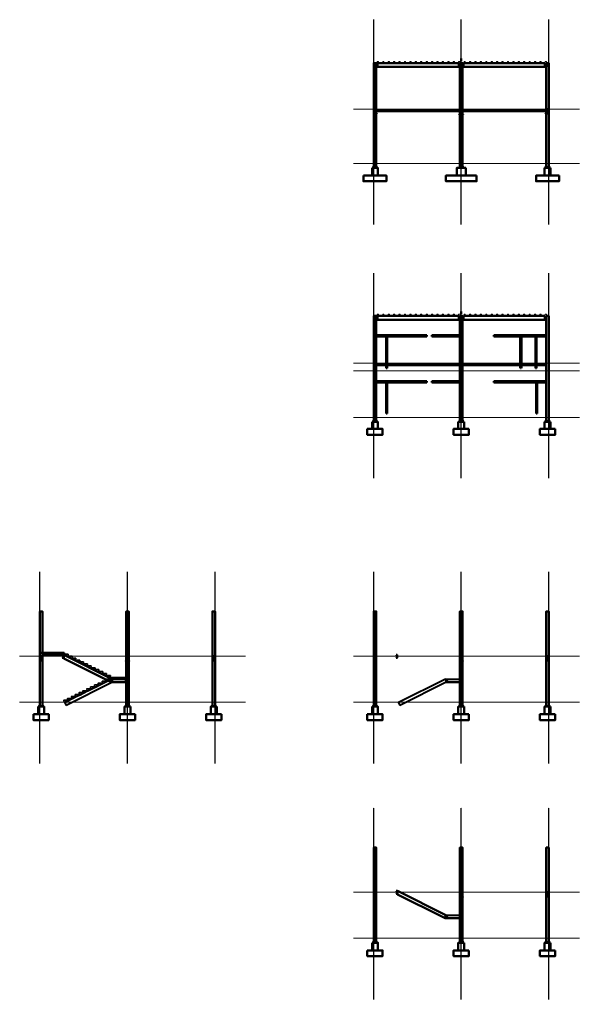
# Model space of a CAD drawing. Header units: millimetres. Extents: x 1117013 to 3394463, y -717780 to -102922.
# Drawn here: x 1215096 to 1258881, y -717780 to -641102 of the extents above; entities that cross this region are included whole.
import ezdxf

# ---------------------------------------------------------------- set-up
doc = ezdxf.new("R2010")
doc.units = ezdxf.units.MM
doc.linetypes.add('невидимая', pattern=[3.65, 2.5, -1.15])
doc.linetypes.add('осевая', pattern=[18.05, 14.6, -1.15, 1.15, -1.15])
for name, color, linetype, lineweight in [('0003-Основная тонкая 0.13', 9, 'Continuous', 13), ('0004-Осевая', 4, 'осевая', 25), ('0006-Невидимый контур', 8, 'невидимая', 13), ('01-Основная толстая', 7, 'Continuous', 50), ('Лестницы', 7, 'Continuous', 18), ('Перекрытие', 7, 'Continuous', 18), ('СО_10_лестница', 150, 'Continuous', 50), ('СО_10_фундаменты', 7, 'Continuous', 50), ('СО_20_балки', 7, 'Continuous', 50), ('СО_20_связи', 7, 'Continuous', 50), ('СО_20_фахверки', 7, 'Continuous', 50), ('СО_40_прогоны', 7, 'Continuous', 50), ('СО_50_распорки', 7, 'Continuous', 50), ('Стены внутренние', 7, 'Continuous', 18), ('Стены штриховка', 7, 'Continuous', 18)]:
    doc.layers.add(name, color=color, linetype=linetype, lineweight=lineweight)

# ---------------------------------------------------------------- blocks, each defined once
blk = doc.blocks.new('APF135500')
for p, q in [((-125, 326), (-125, 340)), ((-125, 340), (125, 340)), ((-26, 326), (-125, 326)), ((-125, 0), (-125, 14)), ((-125, 14), (-26, 14)), ((125, 0), (-125, 0)), ((-6, 34), (-6, 306)), ((6, 34), (6, 306)), ((125, 326), (26, 326)), ((26, 14), (125, 14)), ((125, 340), (125, 326)), ((125, 14), (125, 0))]:
    blk.add_line(p, q)
for centre, start, end in [((-26, 306), 0, 90), ((-26, 34), 270, 0), ((26, 306), 90, 180), ((26, 34), 180, 270)]:
    blk.add_arc(centre, 20, start, end)
blk.add_point((0, 170))
blk = doc.blocks.new('APF136500')
for p, q in [((-149.5, 370.5), (-149.5, 383)), ((-149.5, 383), (149.5, 383)), ((-28, 370.5), (-149.5, 370.5)), ((-149.5, 0), (-149.5, 12.5)), ((-149.5, 12.5), (-28, 12.5)), ((149.5, 0), (-149.5, 0)), ((-6, 34.5), (-6, 348.5)), ((6, 34.5), (6, 348.5)), ((149.5, 370.5), (28, 370.5)), ((28, 12.5), (149.5, 12.5)), ((149.5, 383), (149.5, 370.5)), ((149.5, 12.5), (149.5, 0))]:
    blk.add_line(p, q)
for centre, start, end in [((-28, 348.5), 0, 90), ((-28, 34.5), 270, 0), ((28, 348.5), 90, 180), ((28, 34.5), 180, 270)]:
    blk.add_arc(centre, 22, start, end)
blk.add_point((0, 191.5))
blk = doc.blocks.new('CF415500')
at = {"lineweight": 50}
for p, q in [((0, 0), (0, 240)), ((0, 240), (90, 240)), ((90, 0), (0, 0)), ((12, 22.5), (12, 217.5)), ((86, 228), (22.5, 228)), ((86, 12), (22.5, 12)), ((90, 240), (90, 232)), ((90, 8), (90, 0))]:
    blk.add_line(p, q, dxfattribs=at)
for centre, radius, start, end in [((22.5, 217.5), 10.5, 90, 180), ((22.5, 22.5), 10.5, 180, 270), ((86, 232), 4, 270, 0), ((86, 8), 4, 0, 90)]:
    blk.add_arc(centre, radius, start, end, dxfattribs=at)
blk = doc.blocks.new('A$C193924F6')
at = {"layer": 'СО_10_лестница', "lineweight": 35}
for p, q in [((-240, 364), (-258, 327)), ((-258, 327), (36, 180)), ((-234, 367), (92, 367)), ((55, 219), (36, 180)), ((92, 222), (61, 222)), ((92, 367), (98, 367)), ((117, 343), (92, 222))]:
    blk.add_line(p, q, dxfattribs=at)
for centre, radius, start, end in [((-234, 361), 6, 90, 153.43495), ((61, 216), 6, 90, 153.43495), ((98, 347), 20, 348.31063, 90)]:
    blk.add_arc(centre, radius, start, end, dxfattribs=at)
blk = doc.blocks.new('CF411500')
for p, q in [((0, 0), (0, 200)), ((0, 200), (76, 200)), ((76, 0), (0, 0)), ((12, 21.5), (12, 178.5)), ((72, 188), (21.5, 188)), ((72, 12), (21.5, 12)), ((76, 200), (76, 192)), ((76, 8), (76, 0))]:
    blk.add_line(p, q)
for centre, radius, start, end in [((21.5, 178.5), 9.5, 90, 180), ((21.5, 21.5), 9.5, 180, 270), ((72, 192), 4, 270, 0), ((72, 8), 4, 0, 90)]:
    blk.add_arc(centre, radius, start, end)
blk = doc.blocks.new('APF138500')
for p, q in [((-150, 422), (-150, 440)), ((-150, 440), (150, 440)), ((-30, 422), (-150, 422)), ((-150, 0), (-150, 18)), ((-150, 18), (-30, 18)), ((150, 0), (-150, 0)), ((-6, 42), (-6, 398)), ((6, 42), (6, 398)), ((150, 422), (30, 422)), ((30, 18), (150, 18)), ((150, 440), (150, 422)), ((150, 18), (150, 0))]:
    blk.add_line(p, q)
for centre, start, end in [((-30, 398), 0, 90), ((-30, 42), 270, 0), ((30, 398), 90, 180), ((30, 42), 180, 270)]:
    blk.add_arc(centre, 24, start, end)
blk.add_point((0, 220))
blk = doc.blocks.new('TPRF1369500')
for p, q in [((0, 9.6), (0, 110.4)), ((4, 9.6), (4, 110.4)), ((9.6, 120), (110.4, 120)), ((9.6, 116), (110.4, 116)), ((110.4, 4), (9.6, 4)), ((110.4, 0), (9.6, 0)), ((116, 9.6), (116, 110.4)), ((120, 9.6), (120, 110.4))]:
    blk.add_line(p, q)
for centre, radius, start, end in [((9.6, 110.4), 9.6, 90, 180), ((9.6, 9.6), 9.6, 180, 270), ((9.6, 110.4), 5.6, 90, 180), ((9.6, 9.6), 5.6, 180, 270), ((110.4, 110.4), 9.6, 0, 90), ((110.4, 110.4), 5.6, 0, 90), ((110.4, 9.6), 5.6, 270, 0), ((110.4, 9.6), 9.6, 270, 0)]:
    blk.add_arc(centre, radius, start, end)

msp = doc.modelspace()

# ---------------------------------------------------------------- linework, layer by layer
at = {"color": 7, "lineweight": 50}
for points in [[(1218543.6154, -691088.2983), (1218543.6154, -690819.9701), (1222334.895, -692715.6099)], [(1218543.6154, -691088.2983), (1222053.3149, -692843.148)], [(1222053.3149, -692843.148), (1222278.2386, -692955.6099), (1222365.0475, -692955.6099)], [(1222334.895, -692715.6099), (1222278.2386, -692955.6099)], [(1222365.0475, -692955.6099), (1223421.6431, -692955.6099)], [(1222365.0475, -692955.6099), (1223421.6431, -692955.6099)], [(1248473.0789, -692955.6099), (1249529.6745, -692955.6099)], [(1244651.6468, -709559.8448), (1244651.6468, -709291.5167), (1248442.9264, -711187.1564)], [(1244651.6468, -709559.8448), (1248161.3464, -711314.6946)], [(1248161.3464, -711314.6946), (1248386.2701, -711427.1564), (1248473.0789, -711427.1564)], [(1248442.9264, -711187.1564), (1248386.2701, -711427.1564)], [(1248473.0789, -711427.1564), (1249529.6745, -711427.1564)]]:
    msp.add_lwpolyline(points, dxfattribs=at)
at = {"layer": '0003-Основная тонкая 0.13'}
for points in [[(1241203.7581, -648103.7092), (1258880.828, -648103.7092)], [(1241203.7581, -652353.7092), (1258880.828, -652353.7092)], [(1241203.7581, -667986.3583), (1258880.828, -667986.3583)], [(1241203.7581, -668590.5721), (1258880.828, -668590.5721)], [(1241203.7581, -672236.3583), (1258880.828, -672236.3583)], [(1215095.7266, -690920.6099), (1232772.7966, -690920.6099)], [(1241203.7581, -690920.6099), (1258880.828, -690920.6099)], [(1215095.7266, -694520.6099), (1232772.7966, -694520.6099)], [(1241203.7581, -694520.6099), (1258880.828, -694520.6099)], [(1241203.7581, -709392.1564), (1258880.828, -709392.1564)], [(1241203.7581, -712992.1564), (1258880.828, -712992.1564)]]:
    msp.add_lwpolyline(points, dxfattribs=at)
at = {"layer": '0004-Осевая'}
for points in [[(1242789.6745, -657141.2037), (1242789.6745, -641102.1589)], [(1249639.6745, -657141.2037), (1249639.6745, -641102.1589)], [(1256489.6745, -657141.2037), (1256489.6745, -641102.1589)], [(1242789.6745, -676978.0666), (1242789.6745, -660939.0218)], [(1249639.6745, -676978.0666), (1249639.6745, -660939.0218)], [(1256489.6745, -676978.0666), (1256489.6745, -660939.0218)], [(1216681.6431, -699308.1044), (1216681.6431, -684306.6752)], [(1223531.6431, -699308.1044), (1223531.6431, -684306.6752)], [(1230381.6431, -699308.1044), (1230381.6431, -684306.6752)], [(1242789.6745, -699308.1044), (1242789.6745, -684306.6752)], [(1249639.6745, -699308.1044), (1249639.6745, -684306.6752)], [(1256489.6745, -699308.1044), (1256489.6745, -684306.6752)], [(1242789.6745, -717779.651), (1242789.6745, -702778.2217)], [(1249639.6745, -717779.651), (1249639.6745, -702778.2217)], [(1256489.6745, -717779.651), (1256489.6745, -702778.2217)]]:
    msp.add_lwpolyline(points, dxfattribs=at)
at = {"layer": '0006-Невидимый контур', "lineweight": 40}
for points in [[(1223421.6431, -692749.3308), (1223421.6431, -692919.3308)], [(1223445.6431, -692749.3308), (1223445.6431, -692919.3308)], [(1249529.6745, -692749.3308), (1249529.6745, -692919.3308)], [(1249553.6745, -692749.3308), (1249553.6745, -692919.3308)], [(1249529.6745, -711220.8774), (1249529.6745, -711390.8774)], [(1249553.6745, -711220.8774), (1249553.6745, -711390.8774)]]:
    msp.add_lwpolyline(points, dxfattribs=at)
at = {"layer": '01-Основная толстая'}
for points in [[(1242789.6745, -652653.7092), (1242789.6745, -644508.7336), (1242989.6745, -644508.7336), (1242989.6745, -652653.7092), (1242789.6745, -652653.7092)], [(1249539.6745, -652653.7092), (1249539.6745, -644508.7336), (1249739.6745, -644508.7336), (1249739.6745, -652653.7092), (1249539.6745, -652653.7092)], [(1256289.6745, -652653.7092), (1256289.6745, -644508.7336), (1256489.6745, -644508.7336), (1256489.6745, -652653.7092), (1256289.6745, -652653.7092)], [(1242689.6745, -652653.7092), (1243089.6745, -652653.7092)], [(1249439.6745, -652653.7092), (1249839.6745, -652653.7092)], [(1256189.6745, -652653.7092), (1256589.6745, -652653.7092)], [(1242789.6745, -672536.3583), (1242789.6745, -664286.3827), (1242989.6745, -664286.3827), (1242989.6745, -672536.3583), (1242789.6745, -672536.3583)], [(1249539.6745, -672536.3583), (1249539.6745, -664286.3827), (1249739.6745, -664286.3827), (1249739.6745, -672536.3583), (1249539.6745, -672536.3583)], [(1256289.6745, -672536.3583), (1256289.6745, -664286.3827), (1256489.6745, -664286.3827), (1256489.6745, -672536.3583), (1256289.6745, -672536.3583)], [(1242689.6745, -672536.3583), (1243089.6745, -672536.3583)], [(1249439.6745, -672536.3583), (1249839.6745, -672536.3583)], [(1256189.6745, -672536.3583), (1256589.6745, -672536.3583)], [(1216681.6431, -694820.6099), (1216681.6431, -687421.6277), (1216881.6431, -687421.6277), (1216881.6431, -694820.6099), (1216681.6431, -694820.6099)], [(1223431.6431, -694820.6099), (1223431.6431, -687421.6277), (1223631.6431, -687421.6277), (1223631.6431, -694820.6099), (1223431.6431, -694820.6099)], [(1230181.6431, -694820.6099), (1230181.6431, -687421.6277), (1230381.6431, -687421.6277), (1230381.6431, -694820.6099), (1230181.6431, -694820.6099)], [(1242789.6745, -694820.6099), (1242789.6745, -687421.6277), (1242989.6745, -687421.6277), (1242989.6745, -694820.6099), (1242789.6745, -694820.6099)], [(1249539.6745, -694820.6099), (1249539.6745, -687421.6277), (1249739.6745, -687421.6277), (1249739.6745, -694820.6099), (1249539.6745, -694820.6099)], [(1256289.6745, -694820.6099), (1256289.6745, -687421.6277), (1256489.6745, -687421.6277), (1256489.6745, -694820.6099), (1256289.6745, -694820.6099)], [(1216581.6431, -694820.6099), (1216981.6431, -694820.6099)], [(1223331.6431, -694820.6099), (1223731.6431, -694820.6099)], [(1230081.6431, -694820.6099), (1230481.6431, -694820.6099)], [(1242689.6745, -694820.6099), (1243089.6745, -694820.6099)], [(1249439.6745, -694820.6099), (1249839.6745, -694820.6099)], [(1256189.6745, -694820.6099), (1256589.6745, -694820.6099)], [(1242789.6745, -713292.1564), (1242789.6745, -705893.1743), (1242989.6745, -705893.1743), (1242989.6745, -713292.1564), (1242789.6745, -713292.1564)], [(1249539.6745, -713292.1564), (1249539.6745, -705893.1743), (1249739.6745, -705893.1743), (1249739.6745, -713292.1564), (1249539.6745, -713292.1564)], [(1256289.6745, -713292.1564), (1256289.6745, -705893.1743), (1256489.6745, -705893.1743), (1256489.6745, -713292.1564), (1256289.6745, -713292.1564)], [(1242689.6745, -713292.1564), (1243089.6745, -713292.1564)], [(1249439.6745, -713292.1564), (1249839.6745, -713292.1564)], [(1256189.6745, -713292.1564), (1256589.6745, -713292.1564)]]:
    msp.add_lwpolyline(points, dxfattribs=at)
at = {"layer": 'Лестницы', "lineweight": 40}
for points in [[(1223492.6492, -692749.3308), (1223385.4906, -692749.3308), (1223385.4906, -692919.3308), (1223492.6492, -692919.3308), (1223492.6492, -692749.3308)], [(1223421.6431, -692715.6099), (1223421.6431, -692749.3308)], [(1223445.6431, -692727.6099), (1223445.6431, -692749.3308)], [(1249600.6806, -692749.3308), (1249493.522, -692749.3308), (1249493.522, -692919.3308), (1249600.6806, -692919.3308), (1249600.6806, -692749.3308)], [(1249529.6745, -692715.6099), (1249529.6745, -692749.3308)], [(1249553.6745, -692727.6099), (1249553.6745, -692749.3308)], [(1249600.6806, -711220.8774), (1249493.522, -711220.8774), (1249493.522, -711390.8774), (1249600.6806, -711390.8774), (1249600.6806, -711220.8774)], [(1249529.6745, -711187.1564), (1249529.6745, -711220.8774)], [(1249553.6745, -711199.1564), (1249553.6745, -711220.8774)]]:
    msp.add_lwpolyline(points, dxfattribs=at)
at = {"layer": 'Перекрытие', "lineweight": 18}
for p, q in [((1242787.1757, -644498.7336), (1243031.1757, -644498.7336)), ((1243031.1757, -644498.7336), (1243071.1757, -644378.7153)), ((1243071.1757, -644378.7153), (1243171.1757, -644378.7153)), ((1243171.1757, -644378.7153), (1243211.1757, -644498.7336)), ((1243211.1757, -644498.7336), (1243455.1757, -644498.7336)), ((1243455.1757, -644498.7336), (1243495.1757, -644378.7153)), ((1243495.1757, -644378.7153), (1243595.1757, -644378.7153)), ((1243595.1757, -644378.7153), (1243635.1757, -644498.7336)), ((1243635.1757, -644498.7336), (1243879.1757, -644498.7336)), ((1243879.1757, -644498.7336), (1243919.1757, -644378.7153)), ((1243919.1757, -644378.7153), (1244019.1757, -644378.7153)), ((1244019.1757, -644378.7153), (1244059.1757, -644498.7336)), ((1244059.1757, -644498.7336), (1244303.1757, -644498.7336)), ((1244303.1757, -644498.7336), (1244343.1757, -644378.7153)), ((1244343.1757, -644378.7153), (1244443.1757, -644378.7153)), ((1244443.1757, -644378.7153), (1244483.1757, -644498.7336)), ((1244483.1757, -644498.7336), (1244727.1757, -644498.7336)), ((1244727.1757, -644498.7336), (1244767.1757, -644378.7153)), ((1244767.1757, -644378.7153), (1244867.1757, -644378.7153)), ((1244867.1757, -644378.7153), (1244907.1757, -644498.7336)), ((1244907.1757, -644498.7336), (1245151.1757, -644498.7336)), ((1245151.1757, -644498.7336), (1245191.1757, -644378.7153)), ((1245191.1757, -644378.7153), (1245291.1757, -644378.7153)), ((1245291.1757, -644378.7153), (1245331.1757, -644498.7336)), ((1245331.1757, -644498.7336), (1245575.1757, -644498.7336)), ((1245575.1757, -644498.7336), (1245615.1757, -644378.7153)), ((1245615.1757, -644378.7153), (1245715.1757, -644378.7153)), ((1245715.1757, -644378.7153), (1245755.1757, -644498.7336)), ((1245755.1757, -644498.7336), (1245999.1757, -644498.7336)), ((1245999.1757, -644498.7336), (1246039.1757, -644378.7153)), ((1246039.1757, -644378.7153), (1246139.1757, -644378.7153)), ((1246139.1757, -644378.7153), (1246179.1757, -644498.7336)), ((1246179.1757, -644498.7336), (1246423.1757, -644498.7336)), ((1246423.1757, -644498.7336), (1246463.1757, -644378.7153)), ((1246463.1757, -644378.7153), (1246563.1757, -644378.7153)), ((1246563.1757, -644378.7153), (1246603.1757, -644498.7336)), ((1246603.1757, -644498.7336), (1246847.1757, -644498.7336)), ((1246847.1757, -644498.7336), (1246887.1757, -644378.7153)), ((1246887.1757, -644378.7153), (1246987.1757, -644378.7153)), ((1246987.1757, -644378.7153), (1247027.1757, -644498.7336)), ((1247027.1757, -644498.7336), (1247271.1757, -644498.7336)), ((1247271.1757, -644498.7336), (1247311.1757, -644378.7153)), ((1247311.1757, -644378.7153), (1247411.1757, -644378.7153)), ((1247411.1757, -644378.7153), (1247451.1757, -644498.7336)), ((1247451.1757, -644498.7336), (1247695.1757, -644498.7336)), ((1247695.1757, -644498.7336), (1247735.1757, -644378.7153)), ((1247735.1757, -644378.7153), (1247835.1757, -644378.7153)), ((1247835.1757, -644378.7153), (1247875.1757, -644498.7336)), ((1247875.1757, -644498.7336), (1248119.1757, -644498.7336)), ((1248119.1757, -644498.7336), (1248159.1757, -644378.7153)), ((1248159.1757, -644378.7153), (1248259.1757, -644378.7153)), ((1248259.1757, -644378.7153), (1248299.1757, -644498.7336)), ((1248299.1757, -644498.7336), (1248543.1757, -644498.7336)), ((1248543.1757, -644498.7336), (1248583.1757, -644378.7153)), ((1248583.1757, -644378.7153), (1248683.1757, -644378.7153)), ((1248683.1757, -644378.7153), (1248723.1757, -644498.7336)), ((1248723.1757, -644498.7336), (1248967.1757, -644498.7336)), ((1248967.1757, -644498.7336), (1249007.1757, -644378.7153)), ((1249007.1757, -644378.7153), (1249107.1757, -644378.7153)), ((1249107.1757, -644378.7153), (1249147.1757, -644498.7336)), ((1249147.1757, -644498.7336), (1249391.1757, -644498.7336)), ((1249391.1757, -644498.7336), (1249431.1757, -644378.7153)), ((1249431.1757, -644378.7153), (1249531.1757, -644378.7153)), ((1249531.1757, -644378.7153), (1249571.1757, -644498.7336)), ((1249571.1757, -644498.7336), (1249815.1757, -644498.7336)), ((1249815.1757, -644498.7336), (1249855.1757, -644378.7153)), ((1249855.1757, -644378.7153), (1249955.1757, -644378.7153)), ((1249955.1757, -644378.7153), (1249995.1757, -644498.7336)), ((1249995.1757, -644498.7336), (1250239.1757, -644498.7336)), ((1250239.1757, -644498.7336), (1250279.1757, -644378.7153)), ((1250279.1757, -644378.7153), (1250379.1757, -644378.7153)), ((1250379.1757, -644378.7153), (1250419.1757, -644498.7336)), ((1250419.1757, -644498.7336), (1250663.1757, -644498.7336)), ((1250663.1757, -644498.7336), (1250703.1757, -644378.7153)), ((1250703.1757, -644378.7153), (1250803.1757, -644378.7153)), ((1250803.1757, -644378.7153), (1250843.1757, -644498.7336)), ((1250843.1757, -644498.7336), (1251087.1757, -644498.7336)), ((1251087.1757, -644498.7336), (1251127.1757, -644378.7153)), ((1251127.1757, -644378.7153), (1251227.1757, -644378.7153)), ((1251227.1757, -644378.7153), (1251267.1757, -644498.7336)), ((1251267.1757, -644498.7336), (1251511.1757, -644498.7336)), ((1251511.1757, -644498.7336), (1251551.1757, -644378.7153)), ((1251551.1757, -644378.7153), (1251651.1757, -644378.7153)), ((1251651.1757, -644378.7153), (1251691.1757, -644498.7336)), ((1251691.1757, -644498.7336), (1251935.1757, -644498.7336)), ((1251935.1757, -644498.7336), (1251975.1757, -644378.7153)), ((1251975.1757, -644378.7153), (1252075.1757, -644378.7153)), ((1252075.1757, -644378.7153), (1252115.1757, -644498.7336)), ((1252115.1757, -644498.7336), (1252359.1757, -644498.7336)), ((1252359.1757, -644498.7336), (1252399.1757, -644378.7153)), ((1252399.1757, -644378.7153), (1252499.1757, -644378.7153)), ((1252499.1757, -644378.7153), (1252539.1757, -644498.7336)), ((1252539.1757, -644498.7336), (1252783.1757, -644498.7336)), ((1252783.1757, -644498.7336), (1252823.1757, -644378.7153)), ((1252823.1757, -644378.7153), (1252923.1757, -644378.7153)), ((1252923.1757, -644378.7153), (1252963.1757, -644498.7336)), ((1252963.1757, -644498.7336), (1253207.1757, -644498.7336)), ((1253207.1757, -644498.7336), (1253247.1757, -644378.7153)), ((1253247.1757, -644378.7153), (1253347.1757, -644378.7153)), ((1253347.1757, -644378.7153), (1253387.1757, -644498.7336)), ((1253387.1757, -644498.7336), (1253631.1757, -644498.7336)), ((1253631.1757, -644498.7336), (1253671.1757, -644378.7153)), ((1253671.1757, -644378.7153), (1253771.1757, -644378.7153)), ((1253771.1757, -644378.7153), (1253811.1757, -644498.7336)), ((1253811.1757, -644498.7336), (1254055.1757, -644498.7336)), ((1254055.1757, -644498.7336), (1254095.1757, -644378.7153)), ((1254095.1757, -644378.7153), (1254195.1757, -644378.7153)), ((1254195.1757, -644378.7153), (1254235.1757, -644498.7336)), ((1254235.1757, -644498.7336), (1254479.1757, -644498.7336)), ((1254479.1757, -644498.7336), (1254519.1757, -644378.7153)), ((1254519.1757, -644378.7153), (1254619.1757, -644378.7153)), ((1254619.1757, -644378.7153), (1254659.1757, -644498.7336)), ((1254659.1757, -644498.7336), (1254903.1757, -644498.7336)), ((1254903.1757, -644498.7336), (1254943.1757, -644378.7153)), ((1254943.1757, -644378.7153), (1255043.1757, -644378.7153)), ((1255043.1757, -644378.7153), (1255083.1757, -644498.7336)), ((1255083.1757, -644498.7336), (1255327.1757, -644498.7336)), ((1255327.1757, -644498.7336), (1255367.1757, -644378.7153)), ((1255367.1757, -644378.7153), (1255467.1757, -644378.7153)), ((1255467.1757, -644378.7153), (1255507.1757, -644498.7336)), ((1255507.1757, -644498.7336), (1255751.1757, -644498.7336)), ((1255751.1757, -644498.7336), (1255791.1757, -644378.7153)), ((1255791.1757, -644378.7153), (1255891.1757, -644378.7153)), ((1255891.1757, -644378.7153), (1255931.1757, -644498.7336)), ((1255931.1757, -644498.7336), (1256175.1757, -644498.7336)), ((1256175.1757, -644498.7336), (1256215.1757, -644378.7153)), ((1256215.1757, -644378.7153), (1256315.1757, -644378.7153)), ((1256315.1757, -644378.7153), (1256355.1757, -644498.7336)), ((1256355.1757, -644498.7336), (1256439.1757, -644498.7336)), ((1242787.1757, -664276.3827), (1243031.1757, -664276.3827)), ((1243031.1757, -664276.3827), (1243071.1757, -664156.3644)), ((1243071.1757, -664156.3644), (1243171.1757, -664156.3644)), ((1243171.1757, -664156.3644), (1243211.1757, -664276.3827)), ((1243211.1757, -664276.3827), (1243455.1757, -664276.3827)), ((1243455.1757, -664276.3827), (1243495.1757, -664156.3644)), ((1243495.1757, -664156.3644), (1243595.1757, -664156.3644)), ((1243595.1757, -664156.3644), (1243635.1757, -664276.3827)), ((1243635.1757, -664276.3827), (1243879.1757, -664276.3827)), ((1243879.1757, -664276.3827), (1243919.1757, -664156.3644)), ((1243919.1757, -664156.3644), (1244019.1757, -664156.3644)), ((1244019.1757, -664156.3644), (1244059.1757, -664276.3827)), ((1244059.1757, -664276.3827), (1244303.1757, -664276.3827)), ((1244303.1757, -664276.3827), (1244343.1757, -664156.3644)), ((1244343.1757, -664156.3644), (1244443.1757, -664156.3644)), ((1244443.1757, -664156.3644), (1244483.1757, -664276.3827)), ((1244483.1757, -664276.3827), (1244727.1757, -664276.3827)), ((1244727.1757, -664276.3827), (1244767.1757, -664156.3644)), ((1244767.1757, -664156.3644), (1244867.1757, -664156.3644)), ((1244867.1757, -664156.3644), (1244907.1757, -664276.3827)), ((1244907.1757, -664276.3827), (1245151.1757, -664276.3827)), ((1245151.1757, -664276.3827), (1245191.1757, -664156.3644)), ((1245191.1757, -664156.3644), (1245291.1757, -664156.3644)), ((1245291.1757, -664156.3644), (1245331.1757, -664276.3827)), ((1245331.1757, -664276.3827), (1245575.1757, -664276.3827)), ((1245575.1757, -664276.3827), (1245615.1757, -664156.3644)), ((1245615.1757, -664156.3644), (1245715.1757, -664156.3644)), ((1245715.1757, -664156.3644), (1245755.1757, -664276.3827)), ((1245755.1757, -664276.3827), (1245999.1757, -664276.3827)), ((1245999.1757, -664276.3827), (1246039.1757, -664156.3644)), ((1246039.1757, -664156.3644), (1246139.1757, -664156.3644)), ((1246139.1757, -664156.3644), (1246179.1757, -664276.3827)), ((1246179.1757, -664276.3827), (1246423.1757, -664276.3827)), ((1246423.1757, -664276.3827), (1246463.1757, -664156.3644)), ((1246463.1757, -664156.3644), (1246563.1757, -664156.3644)), ((1246563.1757, -664156.3644), (1246603.1757, -664276.3827)), ((1246603.1757, -664276.3827), (1246847.1757, -664276.3827)), ((1246847.1757, -664276.3827), (1246887.1757, -664156.3644)), ((1246887.1757, -664156.3644), (1246987.1757, -664156.3644)), ((1246987.1757, -664156.3644), (1247027.1757, -664276.3827)), ((1247027.1757, -664276.3827), (1247271.1757, -664276.3827)), ((1247271.1757, -664276.3827), (1247311.1757, -664156.3644)), ((1247311.1757, -664156.3644), (1247411.1757, -664156.3644)), ((1247411.1757, -664156.3644), (1247451.1757, -664276.3827)), ((1247451.1757, -664276.3827), (1247695.1757, -664276.3827)), ((1247695.1757, -664276.3827), (1247735.1757, -664156.3644)), ((1247735.1757, -664156.3644), (1247835.1757, -664156.3644)), ((1247835.1757, -664156.3644), (1247875.1757, -664276.3827)), ((1247875.1757, -664276.3827), (1248119.1757, -664276.3827)), ((1248119.1757, -664276.3827), (1248159.1757, -664156.3644)), ((1248159.1757, -664156.3644), (1248259.1757, -664156.3644)), ((1248259.1757, -664156.3644), (1248299.1757, -664276.3827)), ((1248299.1757, -664276.3827), (1248543.1757, -664276.3827)), ((1248543.1757, -664276.3827), (1248583.1757, -664156.3644)), ((1248583.1757, -664156.3644), (1248683.1757, -664156.3644)), ((1248683.1757, -664156.3644), (1248723.1757, -664276.3827)), ((1248723.1757, -664276.3827), (1248967.1757, -664276.3827)), ((1248967.1757, -664276.3827), (1249007.1757, -664156.3644)), ((1249007.1757, -664156.3644), (1249107.1757, -664156.3644)), ((1249107.1757, -664156.3644), (1249147.1757, -664276.3827)), ((1249147.1757, -664276.3827), (1249391.1757, -664276.3827)), ((1249391.1757, -664276.3827), (1249431.1757, -664156.3644)), ((1249431.1757, -664156.3644), (1249531.1757, -664156.3644)), ((1249531.1757, -664156.3644), (1249571.1757, -664276.3827)), ((1249571.1757, -664276.3827), (1249815.1757, -664276.3827)), ((1249815.1757, -664276.3827), (1249855.1757, -664156.3644)), ((1249855.1757, -664156.3644), (1249955.1757, -664156.3644)), ((1249955.1757, -664156.3644), (1249995.1757, -664276.3827)), ((1249995.1757, -664276.3827), (1250239.1757, -664276.3827)), ((1250239.1757, -664276.3827), (1250279.1757, -664156.3644)), ((1250279.1757, -664156.3644), (1250379.1757, -664156.3644)), ((1250379.1757, -664156.3644), (1250419.1757, -664276.3827)), ((1250419.1757, -664276.3827), (1250663.1757, -664276.3827)), ((1250663.1757, -664276.3827), (1250703.1757, -664156.3644)), ((1250703.1757, -664156.3644), (1250803.1757, -664156.3644)), ((1250803.1757, -664156.3644), (1250843.1757, -664276.3827)), ((1250843.1757, -664276.3827), (1251087.1757, -664276.3827)), ((1251087.1757, -664276.3827), (1251127.1757, -664156.3644)), ((1251127.1757, -664156.3644), (1251227.1757, -664156.3644)), ((1251227.1757, -664156.3644), (1251267.1757, -664276.3827)), ((1251267.1757, -664276.3827), (1251511.1757, -664276.3827)), ((1251511.1757, -664276.3827), (1251551.1757, -664156.3644)), ((1251551.1757, -664156.3644), (1251651.1757, -664156.3644)), ((1251651.1757, -664156.3644), (1251691.1757, -664276.3827)), ((1251691.1757, -664276.3827), (1251935.1757, -664276.3827)), ((1251935.1757, -664276.3827), (1251975.1757, -664156.3644)), ((1251975.1757, -664156.3644), (1252075.1757, -664156.3644)), ((1252075.1757, -664156.3644), (1252115.1757, -664276.3827)), ((1252115.1757, -664276.3827), (1252359.1757, -664276.3827)), ((1252359.1757, -664276.3827), (1252399.1757, -664156.3644)), ((1252399.1757, -664156.3644), (1252499.1757, -664156.3644)), ((1252499.1757, -664156.3644), (1252539.1757, -664276.3827)), ((1252539.1757, -664276.3827), (1252783.1757, -664276.3827)), ((1252783.1757, -664276.3827), (1252823.1757, -664156.3644)), ((1252823.1757, -664156.3644), (1252923.1757, -664156.3644)), ((1252923.1757, -664156.3644), (1252963.1757, -664276.3827)), ((1252963.1757, -664276.3827), (1253207.1757, -664276.3827)), ((1253207.1757, -664276.3827), (1253247.1757, -664156.3644)), ((1253247.1757, -664156.3644), (1253347.1757, -664156.3644)), ((1253347.1757, -664156.3644), (1253387.1757, -664276.3827)), ((1253387.1757, -664276.3827), (1253631.1757, -664276.3827)), ((1253631.1757, -664276.3827), (1253671.1757, -664156.3644)), ((1253671.1757, -664156.3644), (1253771.1757, -664156.3644)), ((1253771.1757, -664156.3644), (1253811.1757, -664276.3827)), ((1253811.1757, -664276.3827), (1254055.1757, -664276.3827)), ((1254055.1757, -664276.3827), (1254095.1757, -664156.3644)), ((1254095.1757, -664156.3644), (1254195.1757, -664156.3644)), ((1254195.1757, -664156.3644), (1254235.1757, -664276.3827)), ((1254235.1757, -664276.3827), (1254479.1757, -664276.3827)), ((1254479.1757, -664276.3827), (1254519.1757, -664156.3644)), ((1254519.1757, -664156.3644), (1254619.1757, -664156.3644)), ((1254619.1757, -664156.3644), (1254659.1757, -664276.3827)), ((1254659.1757, -664276.3827), (1254903.1757, -664276.3827)), ((1254903.1757, -664276.3827), (1254943.1757, -664156.3644)), ((1254943.1757, -664156.3644), (1255043.1757, -664156.3644)), ((1255043.1757, -664156.3644), (1255083.1757, -664276.3827)), ((1255083.1757, -664276.3827), (1255327.1757, -664276.3827)), ((1255327.1757, -664276.3827), (1255367.1757, -664156.3644)), ((1255367.1757, -664156.3644), (1255467.1757, -664156.3644)), ((1255467.1757, -664156.3644), (1255507.1757, -664276.3827)), ((1255507.1757, -664276.3827), (1255751.1757, -664276.3827)), ((1255751.1757, -664276.3827), (1255791.1757, -664156.3644)), ((1255791.1757, -664156.3644), (1255891.1757, -664156.3644)), ((1255891.1757, -664156.3644), (1255931.1757, -664276.3827)), ((1255931.1757, -664276.3827), (1256175.1757, -664276.3827)), ((1256175.1757, -664276.3827), (1256215.1757, -664156.3644)), ((1256215.1757, -664156.3644), (1256315.1757, -664156.3644)), ((1256315.1757, -664156.3644), (1256355.1757, -664276.3827)), ((1256355.1757, -664276.3827), (1256439.1757, -664276.3827))]:
    msp.add_line(p, q, dxfattribs=at)
at = {"layer": 'СО_10_лестница', "ltscale": 100}
for p, q in [((1222224.3912, -692757.6099), (1222224.3912, -692610.6099)), ((1222224.3912, -692610.6099), (1223531.6431, -692610.6099)), ((1223531.6431, -692610.6099), (1223531.6431, -692715.6099))]:
    msp.add_line(p, q, dxfattribs=at)
at = {"layer": 'СО_10_лестница'}
msp.add_lwpolyline([(1216686.6431, -690920.6099), (1216686.6431, -690660.6099), (1218571.6431, -690660.6099), (1218571.6431, -690810.4701), (1216936.6431, -690810.4701), (1216936.6431, -690920.6099)], close=True, dxfattribs=at)
msp.add_lwpolyline([(1223531.6431, -692715.6099), (1222224.3912, -692715.6099)], dxfattribs=at)
at = {"layer": 'СО_10_фундаменты'}
for points in [[(1242659.6745, -652703.7092), (1243119.6745, -652703.7092), (1243119.6745, -653303.7092), (1242659.6745, -653303.7092)], [(1249989.6745, -652703.7092), (1249289.6745, -652703.7092), (1249289.6745, -653303.7092), (1249989.6745, -653303.7092)], [(1256619.6745, -652703.7092), (1256159.6745, -652703.7092), (1256159.6745, -653303.7092), (1256619.6745, -653303.7092)], [(1242659.6745, -672586.3583), (1243119.6745, -672586.3583), (1243119.6745, -673140.5721), (1242659.6745, -673140.5721)], [(1249869.6745, -672586.3583), (1249409.6745, -672586.3583), (1249409.6745, -673140.5721), (1249869.6745, -673140.5721)], [(1256619.6745, -672586.3583), (1256159.6745, -672586.3583), (1256159.6745, -673140.5721), (1256619.6745, -673140.5721)], [(1216551.6431, -694870.6099), (1217011.6431, -694870.6099), (1217011.6431, -695470.6099), (1216551.6431, -695470.6099)], [(1223761.6431, -694870.6099), (1223301.6431, -694870.6099), (1223301.6431, -695470.6099), (1223761.6431, -695470.6099)], [(1230511.6431, -694870.6099), (1230051.6431, -694870.6099), (1230051.6431, -695470.6099), (1230511.6431, -695470.6099)], [(1242659.6745, -694870.6099), (1243119.6745, -694870.6099), (1243119.6745, -695470.6099), (1242659.6745, -695470.6099)], [(1249869.6745, -694870.6099), (1249409.6745, -694870.6099), (1249409.6745, -695470.6099), (1249869.6745, -695470.6099)], [(1256619.6745, -694870.6099), (1256159.6745, -694870.6099), (1256159.6745, -695470.6099), (1256619.6745, -695470.6099)], [(1242659.6745, -713342.1564), (1243119.6745, -713342.1564), (1243119.6745, -713942.1564), (1242659.6745, -713942.1564)], [(1249869.6745, -713342.1564), (1249409.6745, -713342.1564), (1249409.6745, -713942.1564), (1249869.6745, -713942.1564)], [(1256619.6745, -713342.1564), (1256159.6745, -713342.1564), (1256159.6745, -713942.1564), (1256619.6745, -713942.1564)]]:
    msp.add_lwpolyline(points, close=True, dxfattribs=at)
for points in [[(1241989.6745, -653303.7092), (1243789.6745, -653303.7092), (1243789.6745, -653753.7092), (1241989.6745, -653753.7092), (1241989.6745, -653303.7092)], [(1250839.6746, -653303.7092), (1248439.6746, -653303.7092), (1248439.6746, -653753.7092), (1250839.6746, -653753.7092), (1250839.6746, -653303.7092)], [(1257289.6745, -653303.7092), (1255489.6745, -653303.7092), (1255489.6745, -653753.7092), (1257289.6745, -653753.7092), (1257289.6745, -653303.7092)], [(1242289.6745, -673140.5721), (1243489.6745, -673140.5721), (1243489.6745, -673590.5721), (1242289.6745, -673590.5721), (1242289.6745, -673140.5721)], [(1250239.6745, -673140.5721), (1249039.6745, -673140.5721), (1249039.6745, -673590.5721), (1250239.6745, -673590.5721), (1250239.6745, -673140.5721)], [(1256989.6745, -673140.5721), (1255789.6745, -673140.5721), (1255789.6745, -673590.5721), (1256989.6745, -673590.5721), (1256989.6745, -673140.5721)], [(1216181.6431, -695470.6099), (1217381.6431, -695470.6099), (1217381.6431, -695920.6099), (1216181.6431, -695920.6099), (1216181.6431, -695470.6099)], [(1224131.6431, -695470.6099), (1222931.6431, -695470.6099), (1222931.6431, -695920.6099), (1224131.6431, -695920.6099), (1224131.6431, -695470.6099)], [(1230881.6431, -695470.6099), (1229681.6431, -695470.6099), (1229681.6431, -695920.6099), (1230881.6431, -695920.6099), (1230881.6431, -695470.6099)], [(1242289.6745, -695470.6099), (1243489.6745, -695470.6099), (1243489.6745, -695920.6099), (1242289.6745, -695920.6099), (1242289.6745, -695470.6099)], [(1250239.6745, -695470.6099), (1249039.6745, -695470.6099), (1249039.6745, -695920.6099), (1250239.6745, -695920.6099), (1250239.6745, -695470.6099)], [(1256989.6745, -695470.6099), (1255789.6745, -695470.6099), (1255789.6745, -695920.6099), (1256989.6745, -695920.6099), (1256989.6745, -695470.6099)], [(1242289.6745, -713942.1564), (1243489.6745, -713942.1564), (1243489.6745, -714392.1564), (1242289.6745, -714392.1564), (1242289.6745, -713942.1564)], [(1250239.6745, -713942.1564), (1249039.6745, -713942.1564), (1249039.6745, -714392.1564), (1250239.6745, -714392.1564), (1250239.6745, -713942.1564)], [(1256989.6745, -713942.1564), (1255789.6745, -713942.1564), (1255789.6745, -714392.1564), (1256989.6745, -714392.1564), (1256989.6745, -713942.1564)]]:
    msp.add_lwpolyline(points, dxfattribs=at)
at = {"layer": 'СО_20_балки', "lineweight": 40, "ltscale": 100}
for p, q in [((1222308.3912, -692715.6099), (1218624.3912, -694557.6099)), ((1222365.0475, -692955.6099), (1218731.7224, -694772.2724)), ((1222308.3912, -692715.6099), (1223421.6431, -692715.6099)), ((1222334.895, -692715.6099), (1223421.6431, -692715.6099)), ((1248416.4226, -692715.6099), (1244732.4226, -694557.6099)), ((1248473.0789, -692955.6099), (1244839.7539, -694772.2724)), ((1248416.4226, -692715.6099), (1249529.6745, -692715.6099)), ((1248442.9264, -711187.1564), (1249529.6745, -711187.1564))]:
    msp.add_line(p, q, dxfattribs=at)
for points in [[(1222308.3912, -692715.6099), (1222365.0475, -692955.6099)], [(1248416.4226, -692715.6099), (1248473.0789, -692955.6099)]]:
    msp.add_lwpolyline(points, dxfattribs=at)
at = {"layer": 'СО_20_балки', "lineweight": 40}
for points in [[(1218624.3912, -694557.6099), (1218731.7224, -694772.2724)], [(1244732.4226, -694557.6099), (1244839.7539, -694772.2724)]]:
    msp.add_lwpolyline(points, dxfattribs=at)
at = {"layer": 'СО_20_фахверки'}
for p, q in [((1246949.6745, -665810.5721), (1242989.6745, -665810.5721)), ((1246949.6745, -665890.5721), (1242989.6745, -665890.5721)), ((1243759.6745, -665890.5721), (1243839.6745, -665890.5721)), ((1243759.6745, -665890.5721), (1243759.6745, -668370.5721)), ((1243839.6745, -665890.5721), (1243839.6745, -668370.5721)), ((1249439.6745, -665810.5721), (1247329.6745, -665810.5721)), ((1249439.6745, -665890.5721), (1247329.6745, -665890.5721)), ((1249439.6745, -665810.5721), (1249439.6745, -665890.5721)), ((1252189.6745, -665890.5721), (1252189.6745, -665810.5721)), ((1256189.6745, -665810.5721), (1252189.6745, -665810.5721)), ((1256189.6745, -665890.5721), (1252189.6745, -665890.5721)), ((1254259.6745, -665890.5721), (1254339.6745, -665890.5721)), ((1254259.6745, -665890.5721), (1254259.6745, -668370.5721)), ((1254339.6745, -665890.5721), (1254339.6745, -668370.5721)), ((1255439.6745, -665890.5721), (1255519.6745, -665890.5721)), ((1255439.6745, -665890.5721), (1255439.6745, -668370.5721)), ((1255519.6745, -665890.5721), (1255519.6745, -668370.5721)), ((1256189.6745, -665810.5721), (1256189.6745, -665890.5721)), ((1243089.6745, -669490.5721), (1243089.6745, -669410.5721)), ((1246949.6745, -669410.5721), (1243089.6745, -669410.5721)), ((1246949.6745, -669490.5721), (1243089.6745, -669490.5721)), ((1243759.6745, -669490.5721), (1243839.6745, -669490.5721)), ((1243759.6745, -669490.5721), (1243759.6745, -671920.5721)), ((1243839.6745, -669490.5721), (1243839.6745, -671920.5721)), ((1249439.6745, -669410.5721), (1247329.6745, -669410.5721)), ((1249439.6745, -669490.5721), (1247329.6745, -669490.5721)), ((1256189.6745, -669410.5721), (1252189.6745, -669410.5721)), ((1256189.6745, -669490.5721), (1252189.6745, -669490.5721)), ((1255489.6745, -669490.5721), (1255569.6745, -669490.5721)), ((1255489.6745, -669490.5721), (1255489.6745, -671920.5721)), ((1255569.6745, -669490.5721), (1255569.6745, -671920.5721)), ((1256189.6745, -669410.5721), (1256189.6745, -669490.5721))]:
    msp.add_line(p, q, dxfattribs=at)
for points in [[(1242989.6745, -665810.5721), (1242989.6745, -665890.5721)], [(1246949.6745, -665810.5721), (1246949.6745, -665890.5721)], [(1247329.6745, -665810.5721), (1247329.6745, -665890.5721)], [(1249439.6745, -665810.5721), (1249439.6745, -665890.5721)], [(1252189.6745, -665810.5721), (1252189.6745, -665890.5721)], [(1256189.6745, -665810.5721), (1256189.6745, -665890.5721)], [(1243759.6745, -668370.5721), (1243839.6745, -668370.5721)], [(1254263.6745, -668370.5721), (1254335.6745, -668370.5721)], [(1255443.6745, -668370.5721), (1255515.6745, -668370.5721)], [(1243089.6745, -669410.5721), (1243089.6745, -669490.5721)], [(1246949.6745, -669410.5721), (1246949.6745, -669490.5721)], [(1247329.6745, -669410.5721), (1247329.6745, -669490.5721)], [(1249439.6745, -669410.5721), (1249439.6745, -669490.5721)], [(1252189.6745, -669410.5721), (1252189.6745, -669490.5721)], [(1256189.6745, -669410.5721), (1256189.6745, -669490.5721)], [(1243763.6745, -671920.5721), (1243835.6745, -671920.5721)], [(1255489.6745, -671920.5721), (1255569.6745, -671920.5721)]]:
    msp.add_lwpolyline(points, dxfattribs=at)
at = {"layer": 'СО_40_прогоны'}
for points in [[(1249639.6745, -644158.7336), (1249639.6745, -644358.7336)], [(1249639.6745, -663936.3827), (1249639.6745, -664136.3827)]]:
    msp.add_lwpolyline(points, dxfattribs=at)
at = {"layer": 'СО_50_распорки'}
for points in [[(1243089.6745, -644508.7336), (1249462.3279, -644508.7336), (1249462.3279, -644808.7336), (1243089.6745, -644808.7336), (1243089.6745, -644508.7336)], [(1256189.6745, -644508.7336), (1249827.9753, -644508.7336), (1249827.9753, -644808.7336), (1256189.6745, -644808.7336), (1256189.6745, -644508.7336)], [(1243089.6745, -648153.7092), (1249451.3737, -648153.7092), (1249451.3737, -648273.7092), (1243089.6745, -648273.7092), (1243089.6745, -648153.7092)], [(1256189.6745, -648153.7092), (1249827.9753, -648153.7092), (1249827.9753, -648273.7092), (1256189.6745, -648273.7092), (1256189.6745, -648153.7092)], [(1243089.6745, -664286.3827), (1249462.3279, -664286.3827), (1249462.3279, -664586.3827), (1243089.6745, -664586.3827), (1243089.6745, -664286.3827)], [(1256189.6745, -664286.3827), (1249827.9753, -664286.3827), (1249827.9753, -664586.3827), (1256189.6745, -664586.3827), (1256189.6745, -664286.3827)], [(1243089.6745, -668036.3583), (1249451.3737, -668036.3583), (1249451.3737, -668156.3583), (1243089.6745, -668156.3583), (1243089.6745, -668036.3583)], [(1256189.6745, -668036.3583), (1249827.9753, -668036.3583), (1249827.9753, -668156.3583), (1256189.6745, -668156.3583), (1256189.6745, -668036.3583)]]:
    msp.add_lwpolyline(points, dxfattribs=at)
at = {"layer": 'Стены внутренние'}
for p, q in [((1249639.6745, -644497.177), (1249583.6745, -644497.177)), ((1249639.6745, -664274.8261), (1249583.6745, -664274.8261))]:
    msp.add_line(p, q, dxfattribs=at)
at = {"layer": 'Стены штриховка'}
for p, q in [((1249583.6745, -644497.177), (1249479.6745, -644497.177)), ((1249583.6745, -664274.8261), (1249479.6745, -664274.8261))]:
    msp.add_line(p, q, dxfattribs=at)

# ---------------------------------------------------------------- block references
at = {"lineweight": 50, "xscale": -1}
for p in [(1218523.6154, -691050.4701), (1244631.6468, -691050.4701), (1223531.6431, -692955.6099), (1249639.6745, -692955.6099), (1244631.6468, -709522.0167), (1249639.6745, -711427.1564)]:
    msp.add_blockref('CF415500', p, dxfattribs=at)
at = {"color": 7, "lineweight": 50}
for name, p in [('APF136500', (1223531.6431, -691303.6099)), ('APF136500', (1249639.6745, -691303.6099)), ('CF411500', (1248539.6745, -692915.6099)), ('APF136500', (1249639.6745, -709775.1564)), ('CF411500', (1248539.6745, -711387.1564))]:
    msp.add_blockref(name, p, dxfattribs=at)
at = {"layer": '01-Основная толстая'}
for name, p in [('APF135500', (1242914.6745, -648443.7092)), ('APF138500', (1249639.6745, -648543.7092)), ('APF135500', (1256364.6745, -648443.7092)), ('APF135500', (1216806.6431, -691260.6099)), ('APF135500', (1230256.6431, -691260.6099)), ('APF135500', (1242914.6745, -691260.6099)), ('APF135500', (1256364.6745, -691260.6099)), ('APF135500', (1242914.6745, -709732.1564)), ('APF135500', (1256364.6745, -709732.1564))]:
    msp.add_blockref(name, p, dxfattribs=at)
at = {"layer": 'СО_10_лестница'}
for p in [(1218782.4699, -691137.6613), (1219082.4699, -691287.6613), (1219382.4699, -691437.6613), (1219682.4699, -691587.6613), (1219982.4699, -691737.6613), (1220282.4699, -691887.6613), (1220582.4699, -692037.6613), (1220881.309, -692187.0808), (1221181.309, -692337.0808), (1221481.309, -692487.0808), (1221781.309, -692637.0808), (1222081.309, -692787.0808)]:
    msp.add_blockref('A$C193924F6', p, dxfattribs=at)
at = {"layer": 'СО_10_лестница', "xscale": -1}
for p in [(1221360.5366, -693387.801), (1221660.5366, -693237.801), (1221960.5366, -693087.801), (1219560.5366, -694287.801), (1219860.5366, -694137.801), (1220160.5366, -693987.801), (1220460.5366, -693837.801), (1220760.5366, -693687.801), (1221060.5366, -693537.801), (1218660.5366, -694737.801), (1218960.5366, -694587.801), (1219260.5366, -694437.801)]:
    msp.add_blockref('A$C193924F6', p, dxfattribs=at)
at = {"layer": 'СО_20_связи', "rotation": 270}
for p in [(1242829.6745, -644604.4704), (1249579.6745, -644604.4704), (1256329.6745, -644604.4704)]:
    msp.add_blockref('TPRF1369500', p, dxfattribs=at)

doc.saveas('drawing.dxf')
